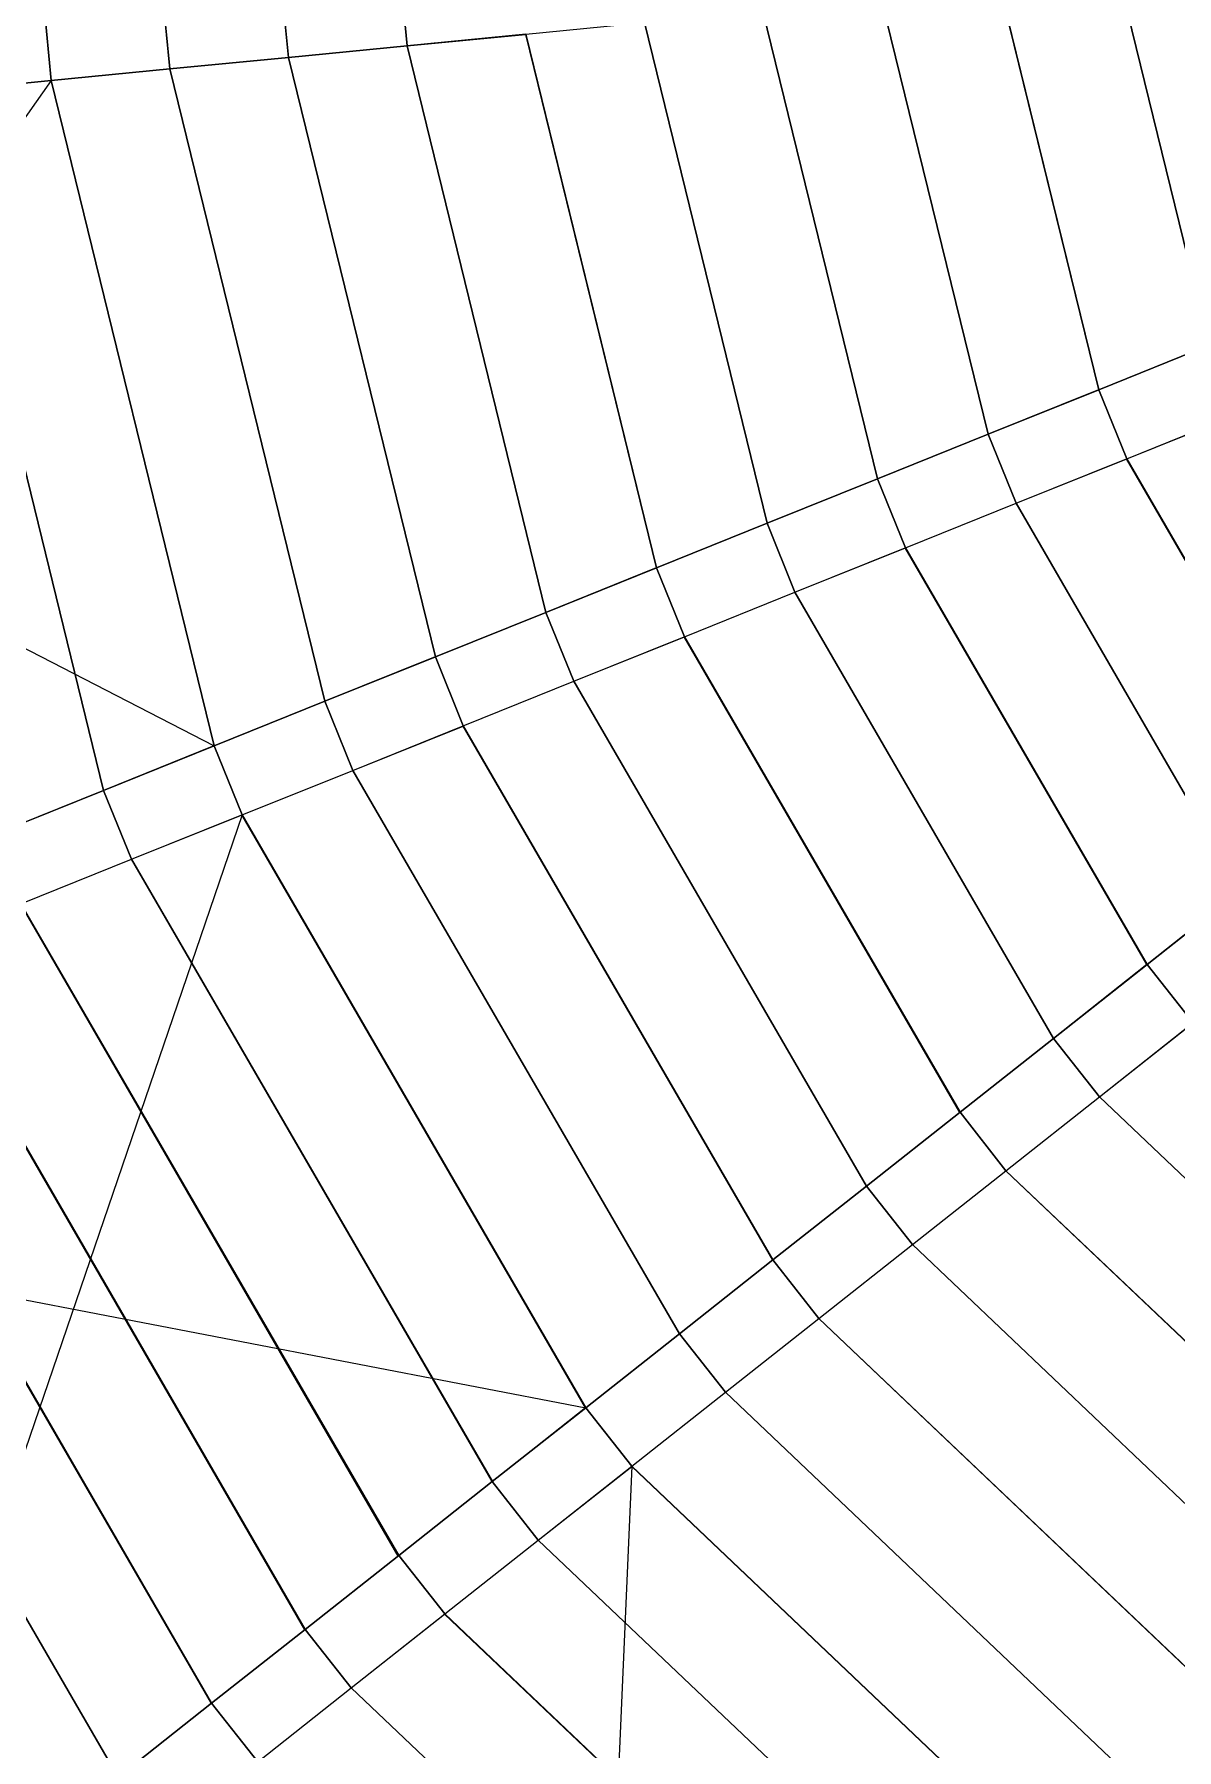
# Model space of a CAD drawing. Header units: millimetres. Extents: x -3890 to 2335, y 8273 to 14518.
# Drawn here: x -2571 to -1802, y 10074 to 11227 of the extents above; entities that cross this region are included whole.
import ezdxf

# ---------------------------------------------------------------- set-up
doc = ezdxf.new("R2010")
doc.units = ezdxf.units.MM
for name, color, linetype in [('FRAMES', 2, 'Continuous'), ('JOINTS', 2, 'Continuous'), ('SHELLS', 1, 'Continuous')]:
    doc.layers.add(name, color=color, linetype=linetype)

msp = doc.modelspace()

# ---------------------------------------------------------------- linework, layer by layer
at = {"layer": 'FRAMES'}
for p, q in [((-2324.8, 11269.3, 1651.4), (-2320, 11219.5, 1651.4)), ((-2320, 11219.5, 1771.4), (-2324.8, 11269.3, 1771.4)), ((-2404.6, 11261.5, 1635.5), (-2399.7, 11211.7, 1635.5)), ((-2399.7, 11211.7, 1755.5), (-2404.6, 11261.5, 1755.5)), ((-1921.1, 11258.4, 1838.5), (-1854.8, 10988.3, 1838.5)), ((-2564.1, 11245.9, 1601.2), (-2559.3, 11196.2, 1601.2)), ((-2559.3, 11196.2, 1721.2), (-2564.1, 11245.9, 1721.2)), ((-2484.4, 11253.7, 1618.7), (-2479.5, 11204, 1618.7)), ((-2479.5, 11204, 1738.7), (-2484.4, 11253.7, 1738.7)), ((-2080.7, 11242.8, 1814.1), (-2003.5, 10928.5, 1814.1)), ((-2399.7, 11211.7, 1635.5), (-2320, 11219.5, 1651.4)), ((-2399.7, 11211.7, 1755.5), (-2320, 11219.5, 1771.4)), ((-2320, 11219.5, 1771.4), (-2399.7, 11211.7, 1635.5)), ((-2320, 11219.5, 1651.4), (-2240.2, 11227.3, 1666.5)), ((-2320, 11219.5, 1771.4), (-2240.2, 11227.3, 1786.5)), ((-2240.2, 11227.3, 1666.5), (-2320, 11219.5, 1771.4)), ((-2320, 11219.5, 1651.4), (-2320, 11219.5, 1771.4)), ((-2240.2, 11227.3, 1786.5), (-2152.2, 10868.6, 1786.5)), ((-2479.5, 11204, 1618.7), (-2399.7, 11211.7, 1635.5)), ((-2479.5, 11204, 1738.7), (-2399.7, 11211.7, 1755.5)), ((-2399.7, 11211.7, 1635.5), (-2479.5, 11204, 1738.7)), ((-2399.7, 11211.7, 1635.5), (-2399.7, 11211.7, 1755.5)), ((-2399.7, 11211.7, 1755.5), (-2300.9, 10808.8, 1755.5)), ((-2559.3, 11196.2, 1601.2), (-3044.4, 10509.5, 1429.6)), ((-2639.1, 11188.4, 1582.7), (-2559.3, 11196.2, 1601.2)), ((-2639.1, 11188.4, 1702.7), (-2559.3, 11196.2, 1721.2)), ((-2559.3, 11196.2, 1601.2), (-2639.1, 11188.4, 1702.7)), ((-2559.3, 11196.2, 1601.2), (-2479.5, 11204, 1618.7)), ((-2559.3, 11196.2, 1721.2), (-2479.5, 11204, 1738.7)), ((-2479.5, 11204, 1738.7), (-2559.3, 11196.2, 1601.2)), ((-2559.3, 11196.2, 1601.2), (-2559.3, 11196.2, 1721.2)), ((-2559.3, 11196.2, 1721.2), (-2449.6, 10748.9, 1721.2)), ((-2479.5, 11204, 1618.7), (-2479.5, 11204, 1738.7)), ((-3197.5, 11134, 1429.5), (-2449.6, 10748.9, 1601.2)), ((-1854.8, 10988.3, 1718.5), (-1780.5, 11018.3, 1729.5)), ((-1854.8, 10988.3, 1838.5), (-1780.5, 11018.3, 1849.5)), ((-1854.8, 10988.3, 1718.5), (-1780.5, 11018.3, 1849.5)), ((-1929.2, 10958.4, 1706.7), (-1854.8, 10988.3, 1718.5)), ((-1929.2, 10958.4, 1826.7), (-1854.8, 10988.3, 1838.5)), ((-1929.2, 10958.4, 1826.7), (-1854.8, 10988.3, 1718.5)), ((-1854.8, 10988.3, 1838.5), (-1854.8, 10988.3, 1718.5)), ((-1854.8, 10988.3, 1718.5), (-1836, 10942, 1718.5)), ((-1836, 10942, 1838.5), (-1854.8, 10988.3, 1838.5)), ((-1836, 10942, 1718.5), (-1761.7, 10971.9, 1729.5)), ((-1836, 10942, 1838.5), (-1761.7, 10971.9, 1849.5)), ((-1836, 10942, 1718.5), (-1761.7, 10971.9, 1849.5)), ((-2003.5, 10928.5, 1694.1), (-1929.2, 10958.4, 1706.7)), ((-2003.5, 10928.5, 1814.1), (-1929.2, 10958.4, 1826.7)), ((-2003.5, 10928.5, 1694.1), (-1929.2, 10958.4, 1826.7)), ((-1929.2, 10958.4, 1826.7), (-1929.2, 10958.4, 1706.7)), ((-1929.2, 10958.4, 1706.7), (-1910.4, 10912.1, 1706.7)), ((-1910.4, 10912.1, 1826.7), (-1929.2, 10958.4, 1826.7)), ((-1910.4, 10912.1, 1706.7), (-1836, 10942, 1718.5)), ((-1910.4, 10912.1, 1826.7), (-1836, 10942, 1838.5)), ((-1910.4, 10912.1, 1826.7), (-1836, 10942, 1718.5)), ((-1836, 10942, 1718.5), (-1836, 10942, 1838.5)), ((-1836, 10942, 1838.5), (-1696.5, 10701.3, 1838.5)), ((-2077.9, 10898.6, 1680.7), (-2003.5, 10928.5, 1694.1)), ((-2077.9, 10898.6, 1800.7), (-2003.5, 10928.5, 1814.1)), ((-2077.9, 10898.6, 1800.7), (-2003.5, 10928.5, 1694.1)), ((-2003.5, 10928.5, 1814.1), (-2003.5, 10928.5, 1694.1)), ((-2003.5, 10928.5, 1694.1), (-1984.7, 10882.1, 1694.1)), ((-1984.7, 10882.1, 1814.1), (-2003.5, 10928.5, 1814.1)), ((-1984.7, 10882.1, 1694.1), (-1910.4, 10912.1, 1706.7)), ((-1984.7, 10882.1, 1814.1), (-1910.4, 10912.1, 1826.7)), ((-1984.7, 10882.1, 1694.1), (-1910.4, 10912.1, 1826.7)), ((-1910.4, 10912.1, 1706.7), (-1910.4, 10912.1, 1826.7)), ((-2152.2, 10868.6, 1666.5), (-2077.9, 10898.6, 1680.7)), ((-2152.2, 10868.6, 1786.5), (-2077.9, 10898.6, 1800.7)), ((-2152.2, 10868.6, 1666.5), (-2077.9, 10898.6, 1800.7)), ((-2077.9, 10898.6, 1800.7), (-2077.9, 10898.6, 1680.7)), ((-2077.9, 10898.6, 1680.7), (-2059.1, 10852.2, 1680.7)), ((-2059.1, 10852.2, 1800.7), (-2077.9, 10898.6, 1800.7)), ((-2059.1, 10852.2, 1680.7), (-1984.7, 10882.1, 1694.1)), ((-2059.1, 10852.2, 1800.7), (-1984.7, 10882.1, 1814.1)), ((-2059.1, 10852.2, 1800.7), (-1984.7, 10882.1, 1694.1)), ((-1984.7, 10882.1, 1694.1), (-1984.7, 10882.1, 1814.1)), ((-1984.7, 10882.1, 1814.1), (-1822.3, 10602, 1814.1)), ((-2226.6, 10838.7, 1651.4), (-2152.2, 10868.6, 1666.5)), ((-2226.6, 10838.7, 1771.4), (-2152.2, 10868.6, 1786.5)), ((-2226.6, 10838.7, 1771.4), (-2152.2, 10868.6, 1666.5)), ((-2152.2, 10868.6, 1786.5), (-2152.2, 10868.6, 1666.5)), ((-2152.2, 10868.6, 1666.5), (-2133.5, 10822.3, 1666.5)), ((-2133.5, 10822.3, 1786.5), (-2152.2, 10868.6, 1786.5)), ((-2133.5, 10822.3, 1666.5), (-2059.1, 10852.2, 1680.7)), ((-2133.5, 10822.3, 1786.5), (-2059.1, 10852.2, 1800.7)), ((-2133.5, 10822.3, 1666.5), (-2059.1, 10852.2, 1800.7)), ((-2059.1, 10852.2, 1680.7), (-2059.1, 10852.2, 1800.7)), ((-2300.9, 10808.8, 1635.5), (-2226.6, 10838.7, 1651.4)), ((-2300.9, 10808.8, 1755.5), (-2226.6, 10838.7, 1771.4)), ((-2300.9, 10808.8, 1635.5), (-2226.6, 10838.7, 1771.4)), ((-2226.6, 10838.7, 1771.4), (-2226.6, 10838.7, 1651.4)), ((-2226.6, 10838.7, 1651.4), (-2207.8, 10792.4, 1651.4)), ((-2207.8, 10792.4, 1771.4), (-2226.6, 10838.7, 1771.4)), ((-2207.8, 10792.4, 1651.4), (-2133.5, 10822.3, 1666.5)), ((-2207.8, 10792.4, 1771.4), (-2133.5, 10822.3, 1786.5)), ((-2207.8, 10792.4, 1771.4), (-2133.5, 10822.3, 1666.5)), ((-2133.5, 10822.3, 1666.5), (-2133.5, 10822.3, 1786.5)), ((-2133.5, 10822.3, 1786.5), (-1948.1, 10502.7, 1786.5)), ((-2375.3, 10778.9, 1618.7), (-2300.9, 10808.8, 1635.5)), ((-2375.3, 10778.9, 1738.7), (-2300.9, 10808.8, 1755.5)), ((-2375.3, 10778.9, 1738.7), (-2300.9, 10808.8, 1635.5)), ((-2300.9, 10808.8, 1755.5), (-2300.9, 10808.8, 1635.5)), ((-2300.9, 10808.8, 1635.5), (-2282.2, 10762.4, 1635.5)), ((-2282.2, 10762.4, 1755.5), (-2300.9, 10808.8, 1755.5)), ((-2282.2, 10762.4, 1635.5), (-2207.8, 10792.4, 1651.4)), ((-2282.2, 10762.4, 1755.5), (-2207.8, 10792.4, 1771.4)), ((-2282.2, 10762.4, 1635.5), (-2207.8, 10792.4, 1771.4)), ((-2207.8, 10792.4, 1651.4), (-2207.8, 10792.4, 1771.4)), ((-2449.6, 10748.9, 1601.2), (-2375.3, 10778.9, 1618.7)), ((-2449.6, 10748.9, 1721.2), (-2375.3, 10778.9, 1738.7)), ((-2449.6, 10748.9, 1601.2), (-2375.3, 10778.9, 1738.7)), ((-2375.3, 10778.9, 1738.7), (-2375.3, 10778.9, 1618.7)), ((-2375.3, 10778.9, 1618.7), (-2356.5, 10732.5, 1618.7)), ((-2356.5, 10732.5, 1738.7), (-2375.3, 10778.9, 1738.7)), ((-2356.5, 10732.5, 1618.7), (-2282.2, 10762.4, 1635.5)), ((-2356.5, 10732.5, 1738.7), (-2282.2, 10762.4, 1755.5)), ((-2356.5, 10732.5, 1738.7), (-2282.2, 10762.4, 1635.5)), ((-2282.2, 10762.4, 1635.5), (-2282.2, 10762.4, 1755.5)), ((-2282.2, 10762.4, 1755.5), (-2073.9, 10403.4, 1755.5)), ((-2524, 10719, 1582.7), (-2449.6, 10748.9, 1601.2)), ((-2524, 10719, 1702.7), (-2449.6, 10748.9, 1721.2)), ((-2524, 10719, 1702.7), (-2449.6, 10748.9, 1601.2)), ((-2449.6, 10748.9, 1721.2), (-2449.6, 10748.9, 1601.2)), ((-2449.6, 10748.9, 1601.2), (-2430.9, 10702.6, 1601.2)), ((-2430.9, 10702.6, 1721.2), (-2449.6, 10748.9, 1721.2)), ((-2430.9, 10702.6, 1601.2), (-2356.5, 10732.5, 1618.7)), ((-2430.9, 10702.6, 1721.2), (-2356.5, 10732.5, 1738.7)), ((-2430.9, 10702.6, 1601.2), (-2356.5, 10732.5, 1738.7)), ((-2356.5, 10732.5, 1618.7), (-2356.5, 10732.5, 1738.7)), ((-2598.3, 10689.1, 1563.5), (-2524, 10719, 1582.7)), ((-2598.3, 10689.1, 1683.5), (-2524, 10719, 1702.7)), ((-2598.3, 10689.1, 1563.5), (-2524, 10719, 1702.7)), ((-2524, 10719, 1702.7), (-2524, 10719, 1582.7)), ((-2524, 10719, 1582.7), (-2505.2, 10672.7, 1582.7)), ((-2505.2, 10672.7, 1702.7), (-2524, 10719, 1702.7)), ((-2430.9, 10702.6, 1601.2), (-2703, 9906.7, 1429.5)), ((-2505.2, 10672.7, 1582.7), (-2430.9, 10702.6, 1601.2)), ((-2505.2, 10672.7, 1702.7), (-2430.9, 10702.6, 1721.2)), ((-2505.2, 10672.7, 1702.7), (-2430.9, 10702.6, 1601.2)), ((-2430.9, 10702.6, 1601.2), (-2430.9, 10702.6, 1721.2)), ((-2430.9, 10702.6, 1721.2), (-2199.7, 10304, 1721.2)), ((-2579.6, 10642.7, 1563.5), (-2505.2, 10672.7, 1582.7)), ((-2579.6, 10642.7, 1683.5), (-2505.2, 10672.7, 1702.7)), ((-2579.6, 10642.7, 1563.5), (-2505.2, 10672.7, 1702.7)), ((-2505.2, 10672.7, 1582.7), (-2505.2, 10672.7, 1702.7)), ((-2579.6, 10642.7, 1683.5), (-2325.6, 10204.7, 1683.5)), ((-1822.3, 10602, 1694.1), (-1759.4, 10651.7, 1706.7)), ((-1822.3, 10602, 1814.1), (-1759.4, 10651.7, 1826.7)), ((-1759.4, 10651.7, 1826.7), (-1822.3, 10602, 1694.1)), ((-1885.2, 10552.3, 1680.7), (-1822.3, 10602, 1694.1)), ((-1885.2, 10552.3, 1800.7), (-1822.3, 10602, 1814.1)), ((-1822.3, 10602, 1694.1), (-1885.2, 10552.3, 1800.7)), ((-1822.3, 10602, 1814.1), (-1822.3, 10602, 1694.1)), ((-1822.3, 10602, 1694.1), (-1791.4, 10562.8, 1694.1)), ((-1791.4, 10562.8, 1814.1), (-1822.3, 10602, 1814.1)), ((-2728.3, 10582.9, 1642.2), (-2451.4, 10105.4, 1642.3)), ((-1854.3, 10513.1, 1680.7), (-1791.4, 10562.8, 1694.1)), ((-1854.3, 10513.1, 1800.7), (-1791.4, 10562.8, 1814.1)), ((-1854.3, 10513.1, 1800.7), (-1791.4, 10562.8, 1694.1)), ((-1948.1, 10502.7, 1666.5), (-1885.2, 10552.3, 1680.7)), ((-1948.1, 10502.7, 1786.5), (-1885.2, 10552.3, 1800.7)), ((-1885.2, 10552.3, 1800.7), (-1948.1, 10502.7, 1666.5)), ((-1885.2, 10552.3, 1800.7), (-1885.2, 10552.3, 1680.7)), ((-1885.2, 10552.3, 1680.7), (-1854.3, 10513.1, 1680.7)), ((-1854.3, 10513.1, 1800.7), (-1885.2, 10552.3, 1800.7)), ((-1917.2, 10463.4, 1666.5), (-1854.3, 10513.1, 1680.7)), ((-1917.2, 10463.4, 1786.5), (-1854.3, 10513.1, 1800.7)), ((-1917.2, 10463.4, 1666.5), (-1854.3, 10513.1, 1800.7)), ((-1854.3, 10513.1, 1680.7), (-1854.3, 10513.1, 1800.7)), ((-2011, 10453, 1651.4), (-1948.1, 10502.7, 1666.5)), ((-2011, 10453, 1771.4), (-1948.1, 10502.7, 1786.5)), ((-1948.1, 10502.7, 1666.5), (-2011, 10453, 1771.4)), ((-1948.1, 10502.7, 1786.5), (-1948.1, 10502.7, 1666.5)), ((-1948.1, 10502.7, 1666.5), (-1917.2, 10463.4, 1666.5)), ((-1917.2, 10463.4, 1786.5), (-1948.1, 10502.7, 1786.5)), ((-3025.7, 10463.2, 1429.6), (-2199.7, 10304, 1601.2)), ((-1980.1, 10413.8, 1651.4), (-1917.2, 10463.4, 1666.5)), ((-1980.1, 10413.8, 1771.4), (-1917.2, 10463.4, 1786.5)), ((-1980.1, 10413.8, 1771.4), (-1917.2, 10463.4, 1666.5)), ((-1917.2, 10463.4, 1666.5), (-1917.2, 10463.4, 1786.5)), ((-1917.2, 10463.4, 1786.5), (-1649.2, 10209, 1786.5)), ((-2073.9, 10403.4, 1635.5), (-2011, 10453, 1651.4)), ((-2073.9, 10403.4, 1755.5), (-2011, 10453, 1771.4)), ((-2011, 10453, 1771.4), (-2073.9, 10403.4, 1635.5)), ((-2011, 10453, 1771.4), (-2011, 10453, 1651.4)), ((-2011, 10453, 1651.4), (-1980.1, 10413.8, 1651.4)), ((-1980.1, 10413.8, 1771.4), (-2011, 10453, 1771.4)), ((-2043, 10364.1, 1635.5), (-1980.1, 10413.8, 1651.4)), ((-2043, 10364.1, 1755.5), (-1980.1, 10413.8, 1771.4)), ((-2043, 10364.1, 1635.5), (-1980.1, 10413.8, 1771.4)), ((-1980.1, 10413.8, 1651.4), (-1980.1, 10413.8, 1771.4)), ((-2136.8, 10353.7, 1618.7), (-2073.9, 10403.4, 1635.5)), ((-2136.8, 10353.7, 1738.7), (-2073.9, 10403.4, 1755.5)), ((-2073.9, 10403.4, 1635.5), (-2136.8, 10353.7, 1738.7)), ((-2073.9, 10403.4, 1755.5), (-2073.9, 10403.4, 1635.5)), ((-2073.9, 10403.4, 1635.5), (-2043, 10364.1, 1635.5)), ((-2043, 10364.1, 1755.5), (-2073.9, 10403.4, 1755.5)), ((-2105.9, 10314.5, 1618.7), (-2043, 10364.1, 1635.5)), ((-2105.9, 10314.5, 1738.7), (-2043, 10364.1, 1755.5)), ((-2105.9, 10314.5, 1738.7), (-2043, 10364.1, 1635.5)), ((-2043, 10364.1, 1635.5), (-2043, 10364.1, 1755.5)), ((-2043, 10364.1, 1755.5), (-1742, 10078.2, 1755.5)), ((-2199.7, 10304, 1601.2), (-2136.8, 10353.7, 1618.7)), ((-2199.7, 10304, 1721.2), (-2136.8, 10353.7, 1738.7)), ((-2136.8, 10353.7, 1738.7), (-2199.7, 10304, 1601.2)), ((-2136.8, 10353.7, 1738.7), (-2136.8, 10353.7, 1618.7)), ((-2136.8, 10353.7, 1618.7), (-2105.9, 10314.5, 1618.7)), ((-2105.9, 10314.5, 1738.7), (-2136.8, 10353.7, 1738.7)), ((-2168.8, 10264.8, 1601.2), (-2105.9, 10314.5, 1618.7)), ((-2168.8, 10264.8, 1721.2), (-2105.9, 10314.5, 1738.7)), ((-2168.8, 10264.8, 1601.2), (-2105.9, 10314.5, 1738.7)), ((-2105.9, 10314.5, 1618.7), (-2105.9, 10314.5, 1738.7)), ((-2262.7, 10254.4, 1582.7), (-2199.7, 10304, 1601.2)), ((-2262.7, 10254.4, 1702.7), (-2199.7, 10304, 1721.2)), ((-2199.7, 10304, 1601.2), (-2262.7, 10254.4, 1702.7)), ((-2199.7, 10304, 1721.2), (-2199.7, 10304, 1601.2)), ((-2199.7, 10304, 1601.2), (-2168.8, 10264.8, 1601.2)), ((-2168.8, 10264.8, 1721.2), (-2199.7, 10304, 1721.2)), ((-2231.7, 10215.1, 1582.7), (-2168.8, 10264.8, 1601.2)), ((-2231.7, 10215.1, 1702.7), (-2168.8, 10264.8, 1721.2)), ((-2231.7, 10215.1, 1702.7), (-2168.8, 10264.8, 1601.2)), ((-2168.8, 10264.8, 1601.2), (-2205.6, 9424.5, 1429.5)), ((-2168.8, 10264.8, 1601.2), (-2168.8, 10264.8, 1721.2)), ((-2168.8, 10264.8, 1721.2), (-1834.7, 9947.5, 1721.2)), ((-2325.6, 10204.7, 1563.5), (-2262.7, 10254.4, 1582.7)), ((-2325.6, 10204.7, 1683.5), (-2262.7, 10254.4, 1702.7)), ((-2262.7, 10254.4, 1702.7), (-2325.6, 10204.7, 1563.5)), ((-2262.7, 10254.4, 1702.7), (-2262.7, 10254.4, 1582.7)), ((-2262.7, 10254.4, 1582.7), (-2231.7, 10215.1, 1582.7)), ((-2231.7, 10215.1, 1702.7), (-2262.7, 10254.4, 1702.7)), ((-2388.5, 10155, 1543.3), (-2325.6, 10204.7, 1563.5)), ((-2388.5, 10155, 1663.3), (-2325.6, 10204.7, 1683.5)), ((-2325.6, 10204.7, 1563.5), (-2388.5, 10155, 1663.3)), ((-2325.6, 10204.7, 1683.5), (-2325.6, 10204.7, 1563.5)), ((-2325.6, 10204.7, 1563.5), (-2294.6, 10165.5, 1563.5)), ((-2294.6, 10165.5, 1683.5), (-2325.6, 10204.7, 1683.5)), ((-2294.6, 10165.5, 1563.5), (-2231.7, 10215.1, 1582.7)), ((-2294.6, 10165.5, 1683.5), (-2231.7, 10215.1, 1702.7)), ((-2294.6, 10165.5, 1563.5), (-2231.7, 10215.1, 1702.7)), ((-2231.7, 10215.1, 1582.7), (-2231.7, 10215.1, 1702.7)), ((-2357.5, 10115.8, 1543.3), (-2294.6, 10165.5, 1563.5)), ((-2357.5, 10115.8, 1663.3), (-2294.6, 10165.5, 1683.5)), ((-2357.5, 10115.8, 1663.3), (-2294.6, 10165.5, 1563.5)), ((-2294.6, 10165.5, 1563.5), (-2294.6, 10165.5, 1683.5)), ((-2294.6, 10165.5, 1683.5), (-1927.4, 9816.7, 1683.5)), ((-2451.4, 10105.4, 1522.3), (-2388.5, 10155, 1543.3)), ((-2451.4, 10105.4, 1642.3), (-2388.5, 10155, 1663.3)), ((-2388.5, 10155, 1663.3), (-2451.4, 10105.4, 1522.3)), ((-2388.5, 10155, 1663.3), (-2388.5, 10155, 1543.3)), ((-2388.5, 10155, 1543.3), (-2357.5, 10115.8, 1543.3)), ((-2357.5, 10115.8, 1663.3), (-2388.5, 10155, 1663.3)), ((-2420.4, 10066.1, 1522.3), (-2357.5, 10115.8, 1543.3)), ((-2420.4, 10066.1, 1642.3), (-2357.5, 10115.8, 1663.3)), ((-2420.4, 10066.1, 1522.3), (-2357.5, 10115.8, 1663.3)), ((-2357.5, 10115.8, 1543.3), (-2357.5, 10115.8, 1663.3)), ((-2514.3, 10055.7, 1500.4), (-2451.4, 10105.4, 1522.3)), ((-2514.3, 10055.7, 1620.4), (-2451.4, 10105.4, 1642.3)), ((-2451.4, 10105.4, 1522.3), (-2514.3, 10055.7, 1620.4)), ((-2451.4, 10105.4, 1642.3), (-2451.4, 10105.4, 1522.3)), ((-2451.4, 10105.4, 1522.3), (-2420.4, 10066.1, 1522.3)), ((-2420.4, 10066.1, 1642.3), (-2451.4, 10105.4, 1642.3))]:
    msp.add_line(p, q, dxfattribs=at)
at = {"layer": 'JOINTS'}
for p in [(-2320, 11219.5, 1651.4), (-2320, 11219.5, 1771.4), (-2399.7, 11211.7, 1635.5), (-2399.7, 11211.7, 1755.5), (-2559.3, 11196.2, 1601.2), (-2559.3, 11196.2, 1721.2), (-2479.5, 11204, 1618.7), (-2479.5, 11204, 1738.7), (-1854.8, 10988.3, 1718.5), (-1854.8, 10988.3, 1838.5), (-1929.2, 10958.4, 1706.7), (-1929.2, 10958.4, 1826.7), (-1836, 10942, 1718.5), (-1836, 10942, 1838.5), (-2003.5, 10928.5, 1694.1), (-2003.5, 10928.5, 1814.1), (-1910.4, 10912.1, 1706.7), (-1910.4, 10912.1, 1826.7), (-2077.9, 10898.6, 1680.7), (-2077.9, 10898.6, 1800.7), (-1984.7, 10882.1, 1694.1), (-1984.7, 10882.1, 1814.1), (-2152.2, 10868.6, 1666.5), (-2152.2, 10868.6, 1786.5), (-2059.1, 10852.2, 1680.7), (-2059.1, 10852.2, 1800.7), (-2226.6, 10838.7, 1651.4), (-2226.6, 10838.7, 1771.4), (-2133.5, 10822.3, 1666.5), (-2133.5, 10822.3, 1786.5), (-2300.9, 10808.8, 1635.5), (-2300.9, 10808.8, 1755.5), (-2207.8, 10792.4, 1651.4), (-2207.8, 10792.4, 1771.4), (-2375.3, 10778.9, 1618.7), (-2375.3, 10778.9, 1738.7), (-2282.2, 10762.4, 1635.5), (-2282.2, 10762.4, 1755.5), (-2449.6, 10748.9, 1601.2), (-2449.6, 10748.9, 1721.2), (-2356.5, 10732.5, 1618.7), (-2356.5, 10732.5, 1738.7), (-2524, 10719, 1582.7), (-2524, 10719, 1702.7), (-2430.9, 10702.6, 1601.2), (-2430.9, 10702.6, 1721.2), (-2505.2, 10672.7, 1582.7), (-2505.2, 10672.7, 1702.7), (-1822.3, 10602, 1694.1), (-1822.3, 10602, 1814.1), (-1885.2, 10552.3, 1680.7), (-1885.2, 10552.3, 1800.7), (-1854.3, 10513.1, 1680.7), (-1854.3, 10513.1, 1800.7), (-1948.1, 10502.7, 1666.5), (-1948.1, 10502.7, 1786.5), (-1917.2, 10463.4, 1666.5), (-1917.2, 10463.4, 1786.5), (-2011, 10453, 1651.4), (-2011, 10453, 1771.4), (-1980.1, 10413.8, 1651.4), (-1980.1, 10413.8, 1771.4), (-2073.9, 10403.4, 1635.5), (-2073.9, 10403.4, 1755.5), (-2043, 10364.1, 1635.5), (-2043, 10364.1, 1755.5), (-2136.8, 10353.7, 1618.7), (-2136.8, 10353.7, 1738.7), (-2105.9, 10314.5, 1618.7), (-2105.9, 10314.5, 1738.7), (-2199.7, 10304, 1601.2), (-2199.7, 10304, 1721.2), (-2168.8, 10264.8, 1601.2), (-2168.8, 10264.8, 1721.2), (-2262.7, 10254.4, 1582.7), (-2262.7, 10254.4, 1702.7), (-2325.6, 10204.7, 1563.5), (-2325.6, 10204.7, 1683.5), (-2231.7, 10215.1, 1582.7), (-2231.7, 10215.1, 1702.7), (-2294.6, 10165.5, 1563.5), (-2294.6, 10165.5, 1683.5), (-2388.5, 10155, 1543.3), (-2388.5, 10155, 1663.3), (-2357.5, 10115.8, 1543.3), (-2357.5, 10115.8, 1663.3), (-2451.4, 10105.4, 1522.3), (-2451.4, 10105.4, 1642.3)]:
    msp.add_point(p, dxfattribs=at)
at = {"layer": 'SHELLS'}
for points in [[(-1921.1, 11258.4, 1838.5), (-1841.3, 11266.2, 1849.5), (-1780.5, 11018.3, 1849.5), (-1854.8, 10988.3, 1838.5)], [(-1841.3, 11266.2, 1849.5), (-1761.7, 11273.9, 1860.5), (-1706.3, 11048.2, 1860.5), (-1780.5, 11018.3, 1849.5)], [(-2000.9, 11250.6, 1826.7), (-1921.2, 11258.4, 1839.3), (-1855, 10988.3, 1839.3), (-1929.2, 10958.4, 1826.7)], [(-1854.8, 10988.3, 1838.5), (-1921.1, 11258.4, 1838.5), (-1854.8, 10988.3, 1838.5)], [(-2160.4, 11235.1, 1800.7), (-2080.8, 11242.8, 1814.9), (-2003.7, 10928.4, 1814.9), (-2077.9, 10898.6, 1800.7)], [(-2080.7, 11242.8, 1814.1), (-2000.9, 11250.6, 1826.7), (-1929.2, 10958.4, 1826.7), (-2003.5, 10928.5, 1814.1)], [(-2003.5, 10928.5, 1814.1), (-2080.7, 11242.8, 1814.1), (-2003.5, 10928.5, 1814.1)], [(-2240.2, 11227.3, 1786.5), (-2160.4, 11235.1, 1800.7), (-2077.9, 10898.6, 1800.7), (-2152.2, 10868.6, 1786.5)], [(-2399.7, 11211.7, 1755.5), (-2320, 11219.5, 1771.4), (-2226.6, 10838.7, 1771.4), (-2300.9, 10808.8, 1755.5)], [(-2320, 11219.5, 1771.4), (-2240.4, 11227.2, 1787.2), (-2152.4, 10868.6, 1787.2), (-2226.6, 10838.7, 1771.4)], [(-2479.5, 11204, 1738.7), (-2399.9, 11211.7, 1756.3), (-2301.1, 10808.7, 1756.3), (-2375.3, 10778.9, 1738.7)], [(-2399.7, 11211.7, 1755.5), (-2399.7, 11211.7, 1755.5), (-2300.9, 10808.8, 1755.5), (-2399.7, 11211.7, 1755.5)], [(-2639.1, 11188.4, 1702.7), (-2559.5, 11196.1, 1721.9), (-2449.8, 10748.9, 1721.9), (-2524, 10719, 1702.7)], [(-2559.3, 11196.2, 1721.2), (-2479.5, 11204, 1738.7), (-2375.3, 10778.9, 1738.7), (-2449.6, 10748.9, 1721.2)], [(-2559.3, 11196.2, 1721.2), (-2559.3, 11196.2, 1721.2), (-2449.6, 10748.9, 1721.2), (-2559.3, 11196.2, 1721.2)], [(-2718.8, 11180.6, 1683.5), (-2639.1, 11188.4, 1702.7), (-2524, 10719, 1702.7), (-2598.3, 10689.1, 1683.5)], [(-1836, 10942, 1838.5), (-1761.7, 10971.9, 1849.5), (-1633.6, 10751, 1849.5), (-1696.5, 10701.3, 1838.5)], [(-1910.4, 10912.1, 1826.7), (-1836.2, 10941.9, 1839.3), (-1696.6, 10701.3, 1839.3), (-1759.4, 10651.7, 1826.7)], [(-1836.2, 10941.9, 1839.3), (-1836.2, 10941.9, 1839.3), (-1836.2, 10941.9, 1839.3), (-1696.6, 10701.3, 1839.3)], [(-1696.5, 10701.3, 1838.5), (-1836, 10942, 1838.5), (-1696.5, 10701.3, 1838.5)], [(-1984.7, 10882.1, 1814.1), (-1910.4, 10912.1, 1826.7), (-1759.4, 10651.7, 1826.7), (-1822.3, 10602, 1814.1)], [(-2059.1, 10852.2, 1800.7), (-1984.9, 10882.1, 1814.9), (-1822.5, 10601.9, 1814.9), (-1885.2, 10552.3, 1800.7)], [(-1984.9, 10882.1, 1814.9), (-1984.9, 10882.1, 1814.9), (-1984.9, 10882.1, 1814.9), (-1822.5, 10601.9, 1814.9)], [(-1822.3, 10602, 1814.1), (-1984.7, 10882.1, 1814.1), (-1822.3, 10602, 1814.1)], [(-2133.5, 10822.3, 1786.4), (-2059.1, 10852.2, 1800.7), (-1885.2, 10552.3, 1800.7), (-1948.1, 10502.7, 1786.4)], [(-2207.8, 10792.4, 1771.4), (-2133.6, 10822.2, 1787.2), (-1948.3, 10502.6, 1787.2), (-2011, 10453, 1771.4)], [(-2133.6, 10822.2, 1787.2), (-2133.6, 10822.2, 1787.2), (-2133.6, 10822.2, 1787.2), (-1948.3, 10502.6, 1787.2)], [(-2282.2, 10762.4, 1755.5), (-2207.8, 10792.4, 1771.4), (-2011, 10453, 1771.4), (-2073.9, 10403.4, 1755.5)], [(-2356.5, 10732.5, 1738.7), (-2282.3, 10762.3, 1756.3), (-2074.1, 10403.3, 1756.3), (-2136.8, 10353.7, 1738.7)], [(-2282.3, 10762.3, 1756.3), (-2282.3, 10762.3, 1756.3), (-2282.3, 10762.3, 1756.3), (-2074.1, 10403.3, 1756.3)], [(-2282.2, 10762.4, 1755.5), (-2282.2, 10762.4, 1755.5), (-2073.9, 10403.4, 1755.5), (-2282.2, 10762.4, 1755.5)], [(-2430.9, 10702.6, 1721.1), (-2356.5, 10732.5, 1738.7), (-2136.8, 10353.7, 1738.7), (-2199.7, 10304, 1721.1)], [(-2505.2, 10672.7, 1702.7), (-2431, 10702.5, 1721.9), (-2199.9, 10303.9, 1721.9), (-2262.6, 10254.4, 1702.7)], [(-2431, 10702.5, 1721.9), (-2431, 10702.5, 1721.9), (-2431, 10702.5, 1721.9), (-2199.9, 10303.9, 1721.9)], [(-2199.7, 10304, 1721.1), (-2430.9, 10702.6, 1721.1), (-2199.7, 10304, 1721.1)], [(-2579.6, 10642.7, 1683.4), (-2505.2, 10672.7, 1702.7), (-2262.7, 10254.4, 1702.7), (-2325.6, 10204.7, 1683.4)], [(-2505.2, 10672.7, 1702.7), (-2505.2, 10672.7, 1702.7), (-2262.6, 10254.4, 1702.7), (-2262.7, 10254.4, 1702.7)], [(-2653.6, 10612.9, 1663.4), (-2579.7, 10642.6, 1684.3), (-2326, 10204.4, 1684.3), (-2388.5, 10155, 1663.4)], [(-2579.7, 10642.6, 1684.3), (-2325.8, 10204.6, 1684.3), (-2325.8, 10204.6, 1684.3), (-2326, 10204.4, 1684.3)], [(-2727.9, 10583, 1642.4), (-2653.9, 10612.8, 1663.3), (-2388.7, 10154.8, 1663.3), (-2451.4, 10105.4, 1642.4)], [(-2653.9, 10612.8, 1663.3), (-2653.6, 10612.9, 1663.4), (-2388.5, 10155, 1663.4), (-2388.7, 10154.8, 1663.3)], [(-2802.6, 10552.9, 1620.4), (-2728.5, 10582.7, 1643.1), (-2451.6, 10105.3, 1643.1), (-2514.3, 10055.7, 1620.4)], [(-2728.3, 10582.9, 1642.3), (-2727.9, 10583, 1642.4), (-2451.4, 10105.4, 1642.4), (-2728.3, 10582.9, 1642.3)], [(-1854.3, 10513.1, 1800.7), (-1791.5, 10562.7, 1814.9), (-1556.6, 10339.6, 1814.9), (-1602.9, 10274.3, 1800.7)], [(-2877, 10523, 1597.7), (-2802.6, 10552.9, 1620.4), (-2514.3, 10055.7, 1620.4), (-2577.2, 10006.1, 1597.7)], [(-1917.2, 10463.4, 1786.5), (-1854.3, 10513.1, 1800.7), (-1602.9, 10274.3, 1800.7), (-1649.2, 10209, 1786.5)], [(-1854.3, 10513.1, 1800.7), (-1854.3, 10513.1, 1800.7), (-1602.9, 10274.3, 1800.7)], [(-1980.1, 10413.8, 1771.4), (-1917.3, 10463.3, 1787.2), (-1649.3, 10208.9, 1787.2), (-1695.6, 10143.6, 1771.4)], [(-1917.3, 10463.3, 1787.2), (-1649.3, 10208.9, 1787.2), (-1649.3, 10208.9, 1787.2)], [(-1649.2, 10209, 1786.5), (-1917.2, 10463.4, 1786.5), (-1649.2, 10209, 1786.5)], [(-2043, 10364.1, 1755.5), (-1980.1, 10413.8, 1771.4), (-1695.6, 10143.6, 1771.4), (-1742, 10078.2, 1755.5)], [(-1980.1, 10413.8, 1771.4), (-1980.1, 10413.8, 1771.4), (-1695.6, 10143.6, 1771.4)], [(-2105.9, 10314.5, 1738.7), (-2043.1, 10364, 1756.3), (-1742.1, 10078.1, 1756.3), (-1788.3, 10012.9, 1738.7)], [(-2043.1, 10364, 1756.3), (-1742.1, 10078.1, 1756.3), (-1742.1, 10078.1, 1756.3)], [(-2043, 10364.1, 1755.5), (-2043, 10364.1, 1755.5), (-1742, 10078.2, 1755.5), (-2043, 10364.1, 1755.5)], [(-2168.8, 10264.8, 1721.2), (-2105.9, 10314.5, 1738.7), (-1788.3, 10012.9, 1738.7), (-1834.7, 9947.5, 1721.2)], [(-2105.9, 10314.5, 1738.7), (-2105.9, 10314.5, 1738.7), (-1788.3, 10012.9, 1738.7)], [(-2231.7, 10215.1, 1702.7), (-2168.9, 10264.6, 1721.9), (-1834.8, 9947.4, 1721.9), (-1881, 9882.1, 1702.7)], [(-2168.8, 10264.8, 1721.2), (-2168.8, 10264.8, 1721.2), (-1834.7, 9947.5, 1721.2), (-2168.8, 10264.8, 1721.2)], [(-2294.6, 10165.5, 1683.5), (-2231.7, 10215.1, 1702.7), (-1881, 9882.1, 1702.7), (-1927.4, 9816.7, 1683.5)], [(-2357.5, 10115.8, 1663.3), (-2294.7, 10165.3, 1684.3), (-1927.5, 9816.6, 1684.3), (-1973.8, 9751.4, 1663.3)], [(-2420.4, 10066.1, 1642.3), (-2357.5, 10115.8, 1663.3), (-1973.8, 9751.4, 1663.3), (-2020.1, 9686, 1642.3)]]:
    msp.add_3dface(points, dxfattribs=at)

doc.saveas('drawing.dxf')
